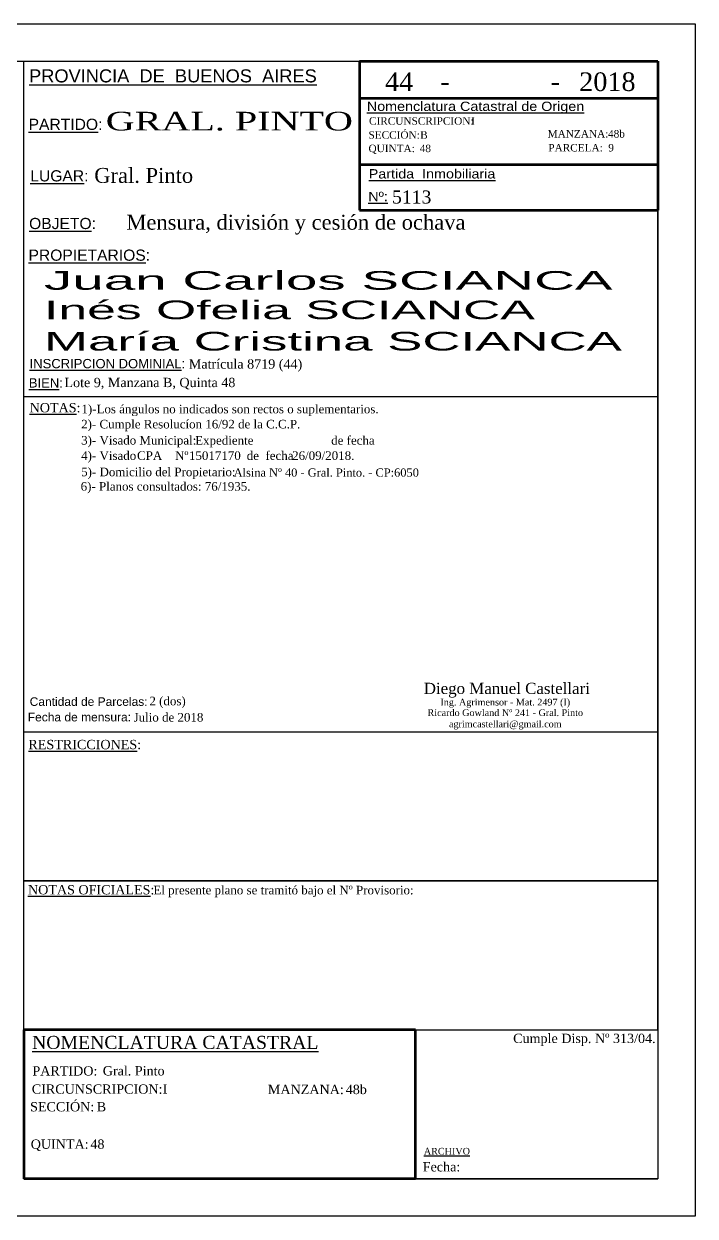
# Model space of a CAD drawing. Header units: feet. Extents: x 2069 to 2665, y 5363 to 5684.
# Drawn here: x 2485.4 to 2665.4, y 5362.5 to 5682.5 of the extents above; entities that cross this region are included whole.
import ezdxf
from ezdxf.enums import TextEntityAlignment as Align

# ---------------------------------------------------------------- set-up
doc = ezdxf.new("R2010")
doc.units = ezdxf.units.FT
doc.header["$MEASUREMENT"] = 0
doc.layers.get('0').update_dxf_attribs({"linetype": 'CONTINUOUS'})
doc.layers.add('CARATULA', color=7, linetype='CONTINUOUS')
doc.styles.add('ARIAL', font='arial.ttf')
doc.styles.get("Standard").update_dxf_attribs({"font": 'txt.SHX', "bigfont": 'whgtxt.shx'})
doc.styles.add('Time New Roman', font='times.ttf')
doc.styles.add('Times New Roman', font='times.ttf')

# ---------------------------------------------------------------- blocks, each defined once
blk = doc.blocks.new('MENS-V1-MA')
at = {"layer": 'CARATULA', "color": 8}
for p, q in [((0, 90), (90, 90)), ((0, 90), (90, 90)), ((0, 0), (0, 90)), ((90, 50), (90, 90)), ((90, 90), (90, 50)), ((90, 50), (170, 50)), ((170, 0), (170, 50)), ((0, 0), (170, 0)), ((0, 0), (170, 0))]:
    blk.add_line(p, q, dxfattribs=at)
at = {"layer": 'CARATULA', "color": 2, "style": 'ARIAL'}
for s, height, p in [('%%uPROVINCIA  DE  BUENOS  AIRES', 3.5, (1.39, 84.29)), ('%%uPARTIDO%%U:', 3, (1.27, 71.54)), ('%%uLUGAR%%U:', 3, (1.72, 57.71)), ('%%uOBJETO%%U:', 3, (1.4, 44.92)), ('%%UPROPIETARIOS%%U:', 3, (1.24, 36.42)), ('%%uINSCRIPCION DOMINIAL%%U:', 2.5, (1.54, 7.56)), ('%%uBIEN%%U:', 2.5, (1.33, 2.39))]:
    blk.add_text(s, height=height, dxfattribs=at).set_placement(p)
at = {"layer": 'CARATULA', "color": 3, "style": 'Time New Roman', "width": 8.977718, "flags": 4}
blk.add_attdef('PARTIDO', text='', height=5, dxfattribs=at).set_placement((21.95, 71.39), (88.23, 71.39), align=Align.FIT)
at = {"layer": 'CARATULA', "color": 3, "style": 'Time New Roman', "flags": 4}
for tag, p, height in [('LUGAR', (18.87, 57.31), 4), ('OBJETO', (19.93, 44.75), 4), ('INSCRIPCIONDOMINIAL', (44.25, 7.46), 2.5), ('BIEN', (10.89, 2.5), 2.5)]:
    blk.add_attdef(tag, p, '', height=height, dxfattribs=at)
at = {"layer": 'CARATULA', "color": 6, "style": 'ARIAL', "flags": 4}
for tag, width, p, p2 in [('PROPIETARIORENGLÓN1', 19.62236, (5.41, 28.64), (157.87, 28.64)), ('PROPIETARIORENGLÓN2', 19.908582, (5.41, 20.74), (160.09, 20.74)), ('PROPIETARIORENGLÓN3', 19.940384, (5.41, 12.32), (160.34, 12.32))]:
    blk.add_attdef(tag, text='', height=5, dxfattribs=dict(at, width=width)).set_placement(p, p2, align=Align.FIT)
blk = doc.blocks.new('MENS-V4-MA')
at = {"layer": 'CARATULA', "color": 8}
for p, q in [((0, 40), (170, 40)), ((0, 40), (170, 40)), ((0, 0), (0, 40)), ((170, 0), (170, 40)), ((0, 0), (170, 0)), ((170, 0), (0, 0))]:
    blk.add_line(p, q, dxfattribs=at)
at = {"layer": 'CARATULA', "color": 2, "style": 'Time New Roman'}
blk.add_text('%%uRESTRICCIONES%%U:', height=2.5, dxfattribs=at).set_placement((1.22, 35.33))
at = {"layer": 'CARATULA', "color": 3, "style": 'Time New Roman', "flags": 4}
for tag, p in [('RESTRICCION01', (1.84, 30.77)), ('RESTRICCION02', (1.84, 27.01)), ('RESTRICCION03', (1.84, 23.14)), ('RESTRICCION04', (1.84, 19.26)), ('RESTRICCION05', (1.84, 15.34)), ('RESTRICCION06', (1.84, 11.47)), ('RESTRICCION07', (1.84, 7.56)), ('RESTRICCION08', (1.84, 3.65))]:
    blk.add_attdef(tag, p, '', height=2.3, dxfattribs=at)
blk = doc.blocks.new('MENS-V5-MA')
at = {"layer": 'CARATULA', "color": 8}
for p, q in [((0, 40), (170, 40)), ((0, 0), (0, 40)), ((170, 0), (170, 40)), ((0, 0), (170, 0))]:
    blk.add_line(p, q, dxfattribs=at)
at = {"layer": 'CARATULA', "color": 2, "style": 'Time New Roman'}
blk.add_text('%%UNOTAS OFICIALES%%U:', height=2.5, dxfattribs=at).set_placement((1.1, 36.36))
at = {"layer": 'CARATULA', "color": 3, "style": 'Time New Roman'}
blk.add_text('El presente plano se tramitó bajo el Nº Provisorio:', height=2.3, dxfattribs=at).set_placement((34.73, 36.36))
at = {"layer": 'CARATULA', "color": 3, "style": 'Time New Roman', "flags": 4}
for tag, p in [('NROPROVISORIO', (103.39, 36.38)), ('NOTAOFICIAL01', (1.43, 31.27)), ('NOTAOFICIAL02', (1.64, 27.52)), ('NOTAOFICIAL03', (1.64, 24.04)), ('NOTAOFICIAL04', (1.64, 20.53)), ('NOTAOFICIAL05', (1.63, 16.8)), ('NOTAOFICIAL06', (1.64, 12.93)), ('NOTAOFICIAL07', (1.64, 9.11)), ('NOTAOFICIAL08', (1.64, 5.28))]:
    blk.add_attdef(tag, p, '', height=2.3, dxfattribs=at)
blk = doc.blocks.new('MENS-V6-MA')
at = {"layer": 'CARATULA', "color": 8, "lineweight": 80}
for p, q in [((105, 40), (0, 40)), ((0, 40), (0, 0)), ((105, 0), (105, 40)), ((105, 0), (0, 0))]:
    blk.add_line(p, q, dxfattribs=at)
at = {"layer": 'CARATULA', "color": 3, "style": 'Time New Roman'}
blk.add_text('%%UNOMENCLATURA CATASTRAL', height=3.5, dxfattribs=at).set_placement((2.19, 34.89))
at = {"layer": 'CARATULA', "color": 2, "linetype": 'Continuous', "lineweight": 25, "style": 'Times New Roman'}
for s, p in [('PARTIDO:', (2.29, 27.74)), ('CIRCUNSCRIPCION:', (2.12, 22.86))]:
    blk.add_text(s, height=2.5, dxfattribs=at).set_placement(p)
at = {"layer": 'CARATULA', "color": 3, "linetype": 'Continuous', "lineweight": 25, "style": 'Times New Roman'}
for tag, p in [('EXALTACION_DE_LA_CRUZ_XXXXXXX', (21.16, 27.76)), ('XXXXX', (86.53, 27.9)), ('XXXX', (37.22, 22.92)), ('XXXXXX', (86.31, 22.76)), ('XXX', (19.53, 18.12)), ('XXXXXX', (86.28, 17.66)), ('XXXXX', (20.19, 13.15)), ('XXXXXX', (17.83, 8.07))]:
    blk.add_attdef(tag, p, '', height=2.5, dxfattribs=at)
at = {"layer": 'CARATULA', "color": 2, "linetype": 'Continuous', "lineweight": 25, "style": 'Times New Roman'}
for tag, p in [('FRACCIÓN:', (65.91, 27.9)), ('PARCELA:', (65.67, 17.66)), ('CHACRA:', (1.82, 13.15))]:
    blk.add_attdef(tag, p, '', height=2.5, dxfattribs=at)
for tag, p in [('MANZANA:', (85.78, 22.76)), ('SECCIÓN:', (18.87, 18.12)), ('QUINTA:', (17.37, 8.07))]:
    blk.add_attdef(tag, text='', height=2.5, dxfattribs=at).set_placement(p, align=Align.RIGHT)
at = {"layer": 'CARATULA', "color": 3, "style": 'Time New Roman', "flags": 4}
blk.add_attdef('LOCALIDADFECHA', (3.81, 2.82), '', height=2.2, dxfattribs=at)
blk = doc.blocks.new('MENS-V3-MA')
at = {"layer": 'CARATULA', "color": 8}
for p, q in [((0, 90), (170, 90)), ((0, 0), (0, 90)), ((170, 0), (170, 90)), ((0, 0), (170, 0))]:
    blk.add_line(p, q, dxfattribs=at)
at = {"layer": 'CARATULA', "color": 2}
for s, height, style, p in [('%%UNOTAS%%U:', 2.5, 'Time New Roman', (1.54, 85.74)), ('Cantidad de Parcelas:', 2.3, 'ARIAL', (1.56, 6.95)), ('Fecha de mensura:', 2.3, 'ARIAL', (1.05, 2.79))]:
    blk.add_text(s, height=height, dxfattribs=dict(at, style=style)).set_placement(p)
at = {"layer": 'CARATULA', "color": 3, "style": 'Time New Roman'}
for s, p in [('2)- Cumple Resolucíon 16/92 de la C.C.P.', (15.36, 81.42)), ('3)- Visado Municipal:', (15.36, 77.09)), ('4)- Visado            Nº                  de  fecha', (15.36, 72.97)), ('5)- Domicilio del Propietario:', (15.36, 68.59))]:
    blk.add_text(s, height=2.3, dxfattribs=at).set_placement(p)
at = {"layer": 'CARATULA', "color": 3, "style": 'Time New Roman', "flags": 4}
for tag, p in [('NOTA1', (15.43, 85.47)), ('VISADOMUNICIPALNº', (45.93, 77.06)), ('CPA/CPI', (30.34, 72.97)), ('NºDEVISADO', (43.49, 72.97)), ('FECHADEVISADO', (65.99, 72.97)), ('DOMICILIOPROPIETARIO', (56.25, 68.48)), ('NOTA06', (15.22, 64.71)), ('NOTA07', (15.22, 60.66)), ('NOTA08', (15.22, 56.89)), ('NOTA09', (15.22, 52.93)), ('NOTA10', (15.22, 49.16)), ('NOTA11', (15.22, 45.41)), ('NOTA12', (15.22, 41.6)), ('NOTA13', (15.22, 37.73)), ('NOTA14', (15.22, 34.37)), ('NOTA15', (15.22, 30.83)), ('NOTA16', (15.22, 27.59)), ('NOTA17', (15.22, 24.04)), ('NOTA18', (15.22, 20.6)), ('CANTIDADPARCELAS', (33.66, 7.11)), ('FECHAMENSURA', (29.43, 2.74))]:
    blk.add_attdef(tag, p, '', height=2.3, dxfattribs=at)
at = {"layer": 'CARATULA', "color": 4, "style": 'Time New Roman', "flags": 4}
blk.add_attdef('NOMBREPROFESIONAL', text='', height=3, dxfattribs=at).set_placement((129.51, 10.15), align=Align.CENTER)
at = {"layer": 'CARATULA', "color": 2, "style": 'Time New Roman', "flags": 4}
for tag, p in [('TITULO-MATRICULANº', (129.09, 7.06)), ('DOMICILIOPROFESIONAL', (129.09, 4.22)), ('E-MAIL', (129.09, 1.2))]:
    blk.add_attdef(tag, text='', height=2, dxfattribs=at).set_placement(p, align=Align.CENTER)
blk = doc.blocks.new('MENS-V7-MA')
at = {"layer": 'CARATULA', "color": 8}
for p, q in [((0, 40), (65, 40)), ((0, 40), (0, 0)), ((65, 40), (65, 0)), ((0, 0), (65, 0))]:
    blk.add_line(p, q, dxfattribs=at)
at = {"layer": 'CARATULA', "color": 3, "style": 'Time New Roman'}
blk.add_text('%%uARCHIVO', height=1.8, dxfattribs=at).set_placement((2.24, 6.53))
at = {"layer": 'CARATULA', "color": 2, "style": 'Time New Roman'}
blk.add_text('Fecha:', height=2.5, dxfattribs=at).set_placement((1.95, 2))
at = {"layer": 'CARATULA', "color": 3, "insert": (26.2, 38.97), "char_height": 2.5, "width": 38.7986, "attachment_point": 1}
blk.add_mtext('\\fRomantic|b0|i0|c2|p2;\\C2;Cumple Disp. Nº 313/04.', dxfattribs=at)
at = {"layer": 'CARATULA', "color": 3, "style": 'Time New Roman', "flags": 4}
blk.add_attdef('FILEFECHA', (11.72, 1.86), '', height=2.5, dxfattribs=at)
blk = doc.blocks.new('MENS-V2-MA')
at = {"layer": 'CARATULA', "color": 8, "lineweight": 80}
for p, q in [((0, 40), (80, 40)), ((0, 40), (0, 0)), ((80, 40), (80, 0)), ((80, 30), (0, 30)), ((0, 12.26), (80, 12.26)), ((0, 0), (80, 0))]:
    blk.add_line(p, q, dxfattribs=at)
at = {"layer": 'CARATULA', "color": 3, "style": 'Time New Roman'}
for p in [(21.63, 32.04), (51.25, 32.04)]:
    blk.add_text('-', height=5, dxfattribs=at).set_placement(p)
at = {"layer": 'CARATULA', "color": 2, "style": 'ARIAL', "width": 1.1}
for s, p in [('%%uNomenclatura Catastral de Origen', (1.97, 26.62)), ('%%uPartida  Inmobiliaria', (2.48, 8.5)), ('%%UNº:', (2.35, 2.41))]:
    blk.add_text(s, height=2.5, dxfattribs=at).set_placement(p)
at = {"layer": 'CARATULA', "color": 2, "lineweight": 25, "style": 'Times New Roman'}
blk.add_text('CIRCUNSCRIPCION:', height=2, dxfattribs=at).set_placement((2.55, 22.94))
at = {"layer": 'CARATULA', "color": 3, "style": 'Time New Roman'}
for tag, p in [('XXX', (10.62, 31.97)), ('XXXX', (37.84, 31.97)), ('XXXX', (66.48, 31.97))]:
    blk.add_attdef(tag, text='', height=5, dxfattribs=at).set_placement(p, align=Align.CENTER)
at = {"layer": 'CARATULA', "color": 2, "linetype": 'Continuous', "lineweight": 25, "style": 'Times New Roman'}
for tag, p in [('FRACCIÓN:', (50.63, 23.08)), ('SECCIÓN:', (2.41, 19.18)), ('MANZANA:', (50.45, 19.49)), ('CHACRA:', (2.41, 15.57)), ('PARCELA:', (50.63, 15.75))]:
    blk.add_attdef(tag, p, '', height=2, dxfattribs=at)
at = {"layer": 'CARATULA', "color": 3, "linetype": 'Continuous', "lineweight": 25, "style": 'Times New Roman'}
for tag, p, height in [('XXXX', (29.92, 22.95), 2), ('XXXXX', (66.74, 23.08), 2), ('XXXXX', (16.28, 19.18), 2), ('XXXXX', (66.65, 19.49), 2), ('XXXXX', (16.15, 15.57), 2), ('XXXXXX', (66.72, 15.75), 2), ('1234567890123456789012345', (8.71, 1.78), 3.5)]:
    blk.add_attdef(tag, p, '', height=height, dxfattribs=at)

msp = doc.modelspace()

# ---------------------------------------------------------------- linework, layer by layer
at = {"color": 8}
msp.add_line((2485.4, 5372.54), (2485.4, 5672.54), dxfattribs=at)
at = {"layer": 'CARATULA', "color": 1, "linetype": 'Continuous'}
for p, q in [((2265.4, 5682.54), (2665.4, 5682.54)), ((2665.4, 5682.54), (2665.4, 5362.54)), ((2665.4, 5362.54), (2265.4, 5362.54))]:
    msp.add_line(p, q, dxfattribs=at)
at = {"layer": 'CARATULA', "color": 8, "linetype": 'Continuous'}
for p, q in [((2475.4, 5672.54), (2485.4, 5672.54)), ((2485.4, 5672.54), (2655.4, 5672.54)), ((2655.4, 5672.54), (2655.4, 5372.54)), ((2655.4, 5372.54), (2485.4, 5372.54))]:
    msp.add_line(p, q, dxfattribs=at)
at = {"layer": 'CARATULA', "color": 8}
for p, q in [((2485.4, 5672.54), (2655.4, 5672.54)), ((2485.4, 5582.54), (2655.4, 5582.54)), ((2485.4, 5582.54), (2655.4, 5582.54)), ((2655.4, 5492.54), (2655.4, 5582.54)), ((2485.4, 5492.54), (2655.4, 5492.54)), ((2485.4, 5492.54), (2655.4, 5492.54)), ((2655.4, 5372.54), (2485.4, 5372.54))]:
    msp.add_line(p, q, dxfattribs=at)

# ---------------------------------------------------------------- block references
ref = msp.add_blockref('MENS-V1-MA', (2485.4, 5582.54))
ref.add_attrib('PARTIDO', 'GRAL. PINTO', dxfattribs={"layer": 'CARATULA', "color": 3, "height": 5, "style": 'Time New Roman', "width": 1.455885, "flags": 4}).set_placement((2507.35, 5653.93), (2573.63, 5653.93), align=Align.FIT)
ref.add_attrib('LUGAR', 'Gral. Pinto', (2504.27, 5639.86), dxfattribs={"layer": 'CARATULA', "color": 3, "height": 4, "style": 'Time New Roman', "flags": 4})
ref.add_attrib('OBJETO', '     Mensura, división y cesión de ochava', (2505.33, 5627.3), dxfattribs={"layer": 'CARATULA', "color": 3, "height": 4, "style": 'Time New Roman', "flags": 4})
ref.add_attrib('PROPIETARIORENGLÓN1', 'Juan Carlos SCIANCA', dxfattribs={"layer": 'CARATULA', "color": 6, "height": 5, "style": 'ARIAL', "width": 2.169469, "flags": 4}).set_placement((2490.81, 5611.18), (2643.26, 5611.18), align=Align.FIT)
ref.add_attrib('PROPIETARIORENGLÓN2', 'Inés Ofelia SCIANCA      ', dxfattribs={"layer": 'CARATULA', "color": 6, "height": 5, "style": 'ARIAL', "width": 1.982417, "flags": 4}).set_placement((2490.81, 5603.28), (2645.49, 5603.28), align=Align.FIT)
ref.add_attrib('PROPIETARIORENGLÓN3', 'María Cristina SCIANCA', dxfattribs={"layer": 'CARATULA', "color": 6, "height": 5, "style": 'ARIAL', "width": 2.025876, "flags": 4}).set_placement((2490.81, 5594.87), (2645.74, 5594.87), align=Align.FIT)
ref.add_attrib('INSCRIPCIONDOMINIAL', 'Matrícula 8719 (44)', (2529.64, 5590), dxfattribs={"layer": 'CARATULA', "color": 3, "height": 2.5, "style": 'Time New Roman', "flags": 4})
ref.add_attrib('BIEN', 'Lote 9, Manzana B, Quinta 48', (2496.28, 5585.04), dxfattribs={"layer": 'CARATULA', "color": 3, "height": 2.5, "style": 'Time New Roman', "flags": 4})
ref = msp.add_blockref('MENS-V2-MA', (2575.4, 5632.54))
ref.add_attrib('SECCIÓN:', 'SECCIÓN:', (2577.81, 5651.72), dxfattribs={"layer": 'CARATULA', "color": 2, "linetype": 'Continuous', "lineweight": 25, "height": 2, "style": 'Times New Roman'})
ref.add_attrib('CHACRA:', 'QUINTA:', (2577.81, 5648.11), dxfattribs={"layer": 'CARATULA', "color": 2, "linetype": 'Continuous', "lineweight": 25, "height": 2, "style": 'Times New Roman'})
ref.add_attrib('MANZANA:', 'MANZANA:', (2625.85, 5652.03), dxfattribs={"layer": 'CARATULA', "color": 2, "linetype": 'Continuous', "lineweight": 25, "height": 2, "style": 'Times New Roman'})
ref.add_attrib('PARCELA:', 'PARCELA:', (2626.03, 5648.29), dxfattribs={"layer": 'CARATULA', "color": 2, "linetype": 'Continuous', "lineweight": 25, "height": 2, "style": 'Times New Roman'})
ref.add_attrib('XXX', '44', dxfattribs={"layer": 'CARATULA', "color": 3, "height": 5, "style": 'Time New Roman'}).set_placement((2586.02, 5664.51), align=Align.CENTER)
ref.add_attrib('XXXX', '2018', dxfattribs={"layer": 'CARATULA', "color": 3, "height": 5, "style": 'Time New Roman'}).set_placement((2641.87, 5664.51), align=Align.CENTER)
ref.add_attrib('XXXX', 'I', (2605.32, 5655.49), dxfattribs={"layer": 'CARATULA', "color": 3, "linetype": 'Continuous', "lineweight": 25, "height": 2, "style": 'Times New Roman'})
ref.add_attrib('XXXXX', 'B', (2591.67, 5651.72), dxfattribs={"layer": 'CARATULA', "color": 3, "linetype": 'Continuous', "lineweight": 25, "height": 2, "style": 'Times New Roman'})
ref.add_attrib('XXXXX', '48', (2591.54, 5648.11), dxfattribs={"layer": 'CARATULA', "color": 3, "linetype": 'Continuous', "lineweight": 25, "height": 2, "style": 'Times New Roman'})
ref.add_attrib('XXXXX', '48b', (2642.04, 5652.03), dxfattribs={"layer": 'CARATULA', "color": 3, "linetype": 'Continuous', "lineweight": 25, "height": 2, "style": 'Times New Roman'})
ref.add_attrib('XXXXXX', '9', (2642.12, 5648.29), dxfattribs={"layer": 'CARATULA', "color": 3, "linetype": 'Continuous', "lineweight": 25, "height": 2, "style": 'Times New Roman'})
ref.add_attrib('1234567890123456789012345', '5113', (2584.1, 5634.32), dxfattribs={"layer": 'CARATULA', "color": 3, "linetype": 'Continuous', "lineweight": 25, "height": 3.5, "style": 'Times New Roman'})
ref = msp.add_blockref('MENS-V3-MA', (2485.4, 5492.54))
ref.add_attrib('NOTA1', '1)-Los ángulos no indicados son rectos o suplementarios.', (2500.83, 5578.01), dxfattribs={"layer": 'CARATULA', "color": 3, "height": 2.3, "style": 'Time New Roman', "flags": 4})
ref.add_attrib('VISADOMUNICIPALNº', 'Expediente                        de fecha', (2531.33, 5569.6), dxfattribs={"layer": 'CARATULA', "color": 3, "height": 2.3, "style": 'Time New Roman', "flags": 4})
ref.add_attrib('CPA/CPI', 'CPA', (2515.74, 5565.51), dxfattribs={"layer": 'CARATULA', "color": 3, "height": 2.3, "style": 'Time New Roman', "flags": 4})
ref.add_attrib('NºDEVISADO', '15017170', (2529.67, 5565.51), dxfattribs={"layer": 'CARATULA', "color": 3, "height": 2.3, "style": 'Time New Roman', "flags": 4})
ref.add_attrib('FECHADEVISADO', '26/09/2018.', (2557.33, 5565.51), dxfattribs={"layer": 'CARATULA', "color": 3, "height": 2.3, "style": 'Time New Roman', "flags": 4})
ref.add_attrib('DOMICILIOPROPIETARIO', 'Alsina Nº 40 - Gral. Pinto. - CP:6050', (2541.65, 5561.02), dxfattribs={"layer": 'CARATULA', "color": 3, "height": 2.2, "style": 'Time New Roman', "flags": 4})
ref.add_attrib('NOTA06', '6)- Planos consultados: 76/1935.', (2500.62, 5557.25), dxfattribs={"layer": 'CARATULA', "color": 3, "height": 2.3, "style": 'Time New Roman', "flags": 4})
ref.add_attrib('CANTIDADPARCELAS', '2 (dos)', (2519.06, 5499.65), dxfattribs={"layer": 'CARATULA', "color": 3, "height": 2.3, "style": 'Time New Roman', "flags": 4})
ref.add_attrib('FECHAMENSURA', 'Julio de 2018', (2514.82, 5495.28), dxfattribs={"layer": 'CARATULA', "color": 3, "height": 2.3, "style": 'Time New Roman', "flags": 4})
ref.add_attrib('NOMBREPROFESIONAL', 'Diego Manuel Castellari', dxfattribs={"layer": 'CARATULA', "color": 4, "height": 3, "style": 'Time New Roman', "flags": 4}).set_placement((2614.9, 5502.69), align=Align.CENTER)
ref.add_attrib('TITULO-MATRICULANº', 'Ing. Agrimensor - Mat. 2497 (I)', dxfattribs={"layer": 'CARATULA', "color": 2, "height": 1.8, "style": 'Time New Roman', "flags": 4}).set_placement((2614.49, 5499.6), align=Align.CENTER)
ref.add_attrib('DOMICILIOPROFESIONAL', 'Ricardo Gowland Nº 241 - Gral. Pinto', dxfattribs={"layer": 'CARATULA', "color": 2, "height": 1.8, "style": 'Time New Roman', "flags": 4}).set_placement((2614.49, 5496.76), align=Align.CENTER)
ref.add_attrib('E-MAIL', 'agrimcastellari@gmail.com', dxfattribs={"layer": 'CARATULA', "color": 2, "height": 1.8, "style": 'Time New Roman', "flags": 4}).set_placement((2614.49, 5493.74), align=Align.CENTER)
for name, p in [('MENS-V4-MA', (2485.4, 5452.54)), ('MENS-V5-MA', (2485.4, 5412.54)), ('MENS-V7-MA', (2590.4, 5372.54))]:
    msp.add_blockref(name, p)
ref = msp.add_blockref('MENS-V6-MA', (2485.4, 5372.54))
ref.add_attrib('SECCIÓN:', 'SECCIÓN:', dxfattribs={"layer": 'CARATULA', "color": 2, "linetype": 'Continuous', "lineweight": 25, "height": 2.5, "style": 'Times New Roman'}).set_placement((2504.27, 5390.66), align=Align.RIGHT)
ref.add_attrib('QUINTA:', 'QUINTA:', dxfattribs={"layer": 'CARATULA', "color": 2, "linetype": 'Continuous', "lineweight": 25, "height": 2.5, "style": 'Times New Roman'}).set_placement((2502.76, 5380.62), align=Align.RIGHT)
ref.add_attrib('MANZANA:', 'MANZANA:', dxfattribs={"layer": 'CARATULA', "color": 2, "linetype": 'Continuous', "lineweight": 25, "height": 2.5, "style": 'Times New Roman'}).set_placement((2571.18, 5395.3), align=Align.RIGHT)
ref.add_attrib('EXALTACION_DE_LA_CRUZ_XXXXXXX', 'Gral. Pinto', (2506.56, 5400.3), dxfattribs={"layer": 'CARATULA', "color": 3, "linetype": 'Continuous', "lineweight": 25, "height": 2.5, "style": 'Times New Roman'})
ref.add_attrib('XXXX', 'I', (2522.62, 5395.46), dxfattribs={"layer": 'CARATULA', "color": 3, "linetype": 'Continuous', "lineweight": 25, "height": 2.5, "style": 'Times New Roman'})
ref.add_attrib('XXX', 'B', (2504.93, 5390.66), dxfattribs={"layer": 'CARATULA', "color": 3, "linetype": 'Continuous', "lineweight": 25, "height": 2.5, "style": 'Times New Roman'})
ref.add_attrib('XXXXXX', '48', (2503.23, 5380.62), dxfattribs={"layer": 'CARATULA', "color": 3, "linetype": 'Continuous', "lineweight": 25, "height": 2.5, "style": 'Times New Roman'})
ref.add_attrib('XXXXXX', '48b', (2571.71, 5395.3), dxfattribs={"layer": 'CARATULA', "color": 3, "linetype": 'Continuous', "lineweight": 25, "height": 2.5, "style": 'Times New Roman'})

doc.saveas('drawing.dxf')
